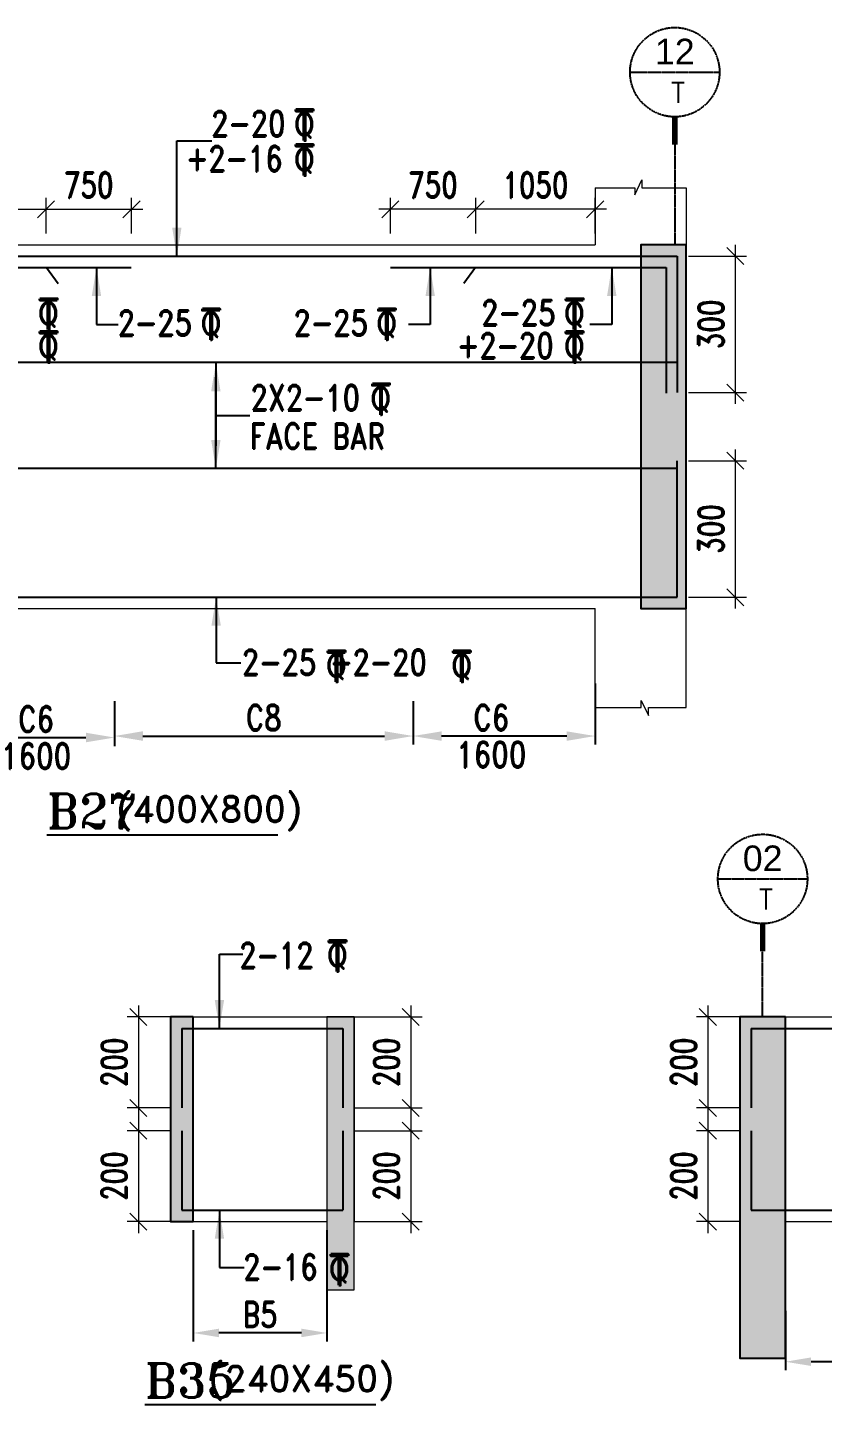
# Model space of a CAD drawing. Header units: millimetres. Extents: x 2061841 to 105821645, y -77612 to 48520811.
# Drawn here: x 2586286 to 2593271, y 16195 to 28305 of the extents above; entities that cross this region are included whole.
import ezdxf
from ezdxf.enums import TextEntityAlignment as Align

# ---------------------------------------------------------------- set-up
doc = ezdxf.new("R2010")
doc.units = ezdxf.units.MM
doc.header["$LTSCALE"] = 10
doc.header["$MEASUREMENT"] = 0
doc.linetypes.add('BASEMENT COLUMN SETTING OUT-PART 2_R4$0$CENTER', pattern=[2, 1.25, -0.25, 0.25, -0.25])
doc.linetypes.add('CENTER', pattern=[2, 1.25, -0.25, 0.25, -0.25])
for name, color, linetype in [('A-Grid-Tower', 8, 'CENTER'), ('BASEMENT COLUMN SETTING OUT-PART 2_R4$0$A-GRID-MAIN', 2, 'BASEMENT COLUMN SETTING OUT-PART 2_R4$0$CENTER'), ('BEAM', 4, 'Continuous'), ('BEAM HATCH', 252, 'Continuous'), ('BEAM STIRRUPS', 3, 'Continuous'), ('LEADER', 3, 'Continuous'), ('REIN', 1, 'Continuous'), ('SHEET', 7, 'Continuous'), ('VIN_BEAM', 4, 'Continuous')]:
    doc.layers.add(name, color=color, linetype=linetype)
doc.layers.add('TEXT', color=2, linetype='Continuous', lineweight=25)
doc.layers.add('VIN_SLAB DIMENSION', color=3, linetype='Continuous', lineweight=13)
doc.styles.add('200', font='romand.shx', dxfattribs={"width": 0.8, "height": 225})
doc.styles.add('BASEMENT COLUMN SETTING OUT-PART 2_R4$0$MAS-TXTL', font='arial.ttf', dxfattribs={"height": 200})
doc.styles.add('BASEMENT COLUMN SETTING OUT-PART 2_R4$0$MAS-TXTS', font='romans.shx', dxfattribs={"width": 0.8, "height": 180})
doc.styles.add('PK', font='romand.shx', dxfattribs={"width": 0.7, "height": 225})
doc.styles.add('PRP 100', font='romand.shx', dxfattribs={"width": 0.75})
doc.styles.add('RD', font='romand.shx', dxfattribs={"width": 0.9, "height": 225})
doc.styles.add('ROMAND', font='romand', dxfattribs={"height": 200})
doc.styles.add('RT', font='romant.shx', dxfattribs={"height": 250})
doc.dimstyles.new('dim', dxfattribs={"dimtxt": 225, "dimasz": 150, "dimexe": 100, "dimexo": 100, "dimgap": 100, "dimtad": 1, "dimdec": 0, "dimlfac": -1, "dimrnd": 5, "dimdsep": 46, "dimtxsty": 'PRP 100', "dimblk": 'OBLIQUE', "dimcen": 1.5, "dimdle": 100, "dimclrd": 3, "dimclre": 3, "dimclrt": 2, "dimadec": 0, "dimazin": 0, "dimtfac": 1, "dimtdec": 0, "dimtix": 1, "dimtmove": 0, "dimatfit": 3, "dimldrblk": 'OBLIQUE', "dimfxl": 200, "dimlwd": -1, "dimlwe": -1, "dimarcsym": 0})
doc.dimstyles.new('GR', dxfattribs={"dimtxt": 225, "dimasz": 100, "dimexe": 50, "dimexo": 50, "dimgap": 40, "dimtad": 1, "dimdec": 0, "dimzin": 0, "dimdsep": 46, "dimtxsty": 'RD', "dimblk1": 'OBLIQUE', "dimblk2": 'OBLIQUE', "dimsah": 1, "dimcen": 0, "dimdle": 100, "dimclrd": 3, "dimclre": 3, "dimclrt": 2, "dimadec": 0, "dimazin": 0, "dimtfac": 1, "dimtdec": 0, "dimtix": 1, "dimtmove": 0, "dimatfit": 3, "dimfxl": 1, "dimtolj": 1, "dimtzin": 0, "dimarcsym": 0})
doc.dimstyles.new('GR2', dxfattribs={"dimtxt": 225, "dimasz": 100, "dimexe": 75, "dimexo": 75, "dimgap": 50, "dimtad": 1, "dimdec": 0, "dimdsep": 46, "dimtxsty": '200', "dimblk1": 'OBLIQUE', "dimblk2": 'OBLIQUE', "dimsah": 1, "dimcen": 50, "dimdle": 75, "dimclrd": 3, "dimclre": 3, "dimclrt": 2, "dimadec": 0, "dimazin": 0, "dimtfac": 1, "dimtdec": 0, "dimtix": 1, "dimtmove": 0, "dimatfit": 3, "dimldrblk": 'OBLIQUE', "dimfxl": 1, "dimtolj": 1, "dimtzin": 0, "dimarcsym": 0})

# ---------------------------------------------------------------- blocks, each defined once
blk = doc.blocks.new('_Oblique')
at = {"color": 0, "linetype": 'ByBlock', "lineweight": -2}
blk.add_line((-0.5, -0.5), (0.5, 0.5), dxfattribs=at)
blk = doc.blocks.new('*D2496')
at = {"layer": 'Defpoints', "color": 0, "transparency": 16777216}
for p in [(2586449, 26707), (2585399, 26395, 0), (2586449, 26395, 0)]:
    blk.add_point(p, dxfattribs=at)
at = {"layer": 'VIN_SLAB DIMENSION', "color": 3, "transparency": 16777216}
for p, q in [((2585399, 26495), (2585399, 26807)), ((2586449, 26495), (2586449, 26807)), ((2585299, 26707), (2586549, 26707))]:
    blk.add_line(p, q, dxfattribs=at)
at = {"layer": 'VIN_SLAB DIMENSION', "color": 3, "transparency": 16777216, "xscale": 150, "yscale": 150, "zscale": 150, "rotation": 180}
blk.add_blockref('_Oblique', (2585399, 26707), dxfattribs=at)
at = {"layer": 'VIN_SLAB DIMENSION', "color": 3, "transparency": 16777216, "xscale": 150, "yscale": 150, "zscale": 150}
blk.add_blockref('_Oblique', (2586449, 26707), dxfattribs=at)
at = {"layer": 'VIN_SLAB DIMENSION', "color": 2, "transparency": 16777216, "insert": (2585924, 26920), "char_height": 225, "attachment_point": 5, "style": 'PRP 100'}
blk.add_mtext('1050', dxfattribs=at)
blk = doc.blocks.new('OBLIQUE')
blk = doc.blocks.new('A$C33BE299A')
at = {"layer": 'SHEET', "color": 4, "style": 'ROMAND'}
for s, height, p in [('T', 170, (-16.2, 0)), ('Q', 125, (-14.4, 26.9))]:
    blk.add_text(s, height=height, dxfattribs=at).set_placement(p)
blk = doc.blocks.new('*D2454')
at = {"layer": 'BEAM STIRRUPS', "color": 3, "lineweight": -2, "ltscale": 0.25, "transparency": 16777216}
for p, q in [((2587742, 17728), (2587742, 16749)), ((2588917, 17728), (2588917, 16749)), ((2588692, 16824), (2587967, 16824))]:
    blk.add_line(p, q, dxfattribs=at)
at = {"layer": 'BEAM STIRRUPS', "color": 3, "linetype": 'Continuous', "ltscale": 0.25, "transparency": 16777216}
for points in [[(2587967, 16862), (2587967, 16787), (2587742, 16824)], [(2588692, 16862), (2588692, 16787), (2588917, 16824)]]:
    blk.add_solid(points, dxfattribs=at)
at = {"layer": 'Defpoints', "color": 0, "linetype": 'Continuous', "ltscale": 0.25, "transparency": 16777216}
for p in [(2587742, 17803, 2), (2588917, 17803, 46), (2587742, 16824)]:
    blk.add_point(p, dxfattribs=at)
at = {"layer": 'BEAM STIRRUPS', "color": 2, "linetype": 'Continuous', "ltscale": 0.25, "transparency": 16777216, "insert": (2588329, 16987), "char_height": 225, "attachment_point": 5, "rotation": 360, "style": '200'}
blk.add_mtext('\\A1;B5', dxfattribs=at)
blk = doc.blocks.new('*D2448')
at = {"layer": 'BEAM STIRRUPS', "color": 3, "lineweight": -2, "ltscale": 0.25, "transparency": 16777216}
for p, q in [((2592946, 17018), (2592946, 16496)), ((2596799, 17010), (2596799, 16496)), ((2596574, 16571), (2593171, 16571))]:
    blk.add_line(p, q, dxfattribs=at)
at = {"layer": 'BEAM STIRRUPS', "color": 3, "linetype": 'Continuous', "ltscale": 0.25, "transparency": 16777216}
for points in [[(2593171, 16609), (2593171, 16534), (2592946, 16571)], [(2596574, 16609), (2596574, 16534), (2596799, 16571)]]:
    blk.add_solid(points, dxfattribs=at)
at = {"layer": 'Defpoints', "color": 0, "linetype": 'Continuous', "ltscale": 0.25, "transparency": 16777216}
for p in [(2592946, 17093, 2), (2596799, 17085, 46), (2592946, 16571)]:
    blk.add_point(p, dxfattribs=at)
at = {"layer": 'BEAM STIRRUPS', "color": 2, "linetype": 'Continuous', "ltscale": 0.25, "transparency": 16777216, "insert": (2594872, 16734), "char_height": 225, "attachment_point": 5, "rotation": 360, "style": '200'}
blk.add_mtext('\\A1;B4', dxfattribs=at)
blk = doc.blocks.new('*D2294')
at = {"layer": 'Defpoints', "color": 0, "transparency": 16777216}
for p in [(2587199, 26707), (2586449, 26395), (2587199, 26395)]:
    blk.add_point(p, dxfattribs=at)
at = {"layer": 'VIN_SLAB DIMENSION', "color": 3, "transparency": 16777216}
for p, q in [((2586449, 26495), (2586449, 26807)), ((2587199, 26495), (2587199, 26807)), ((2586349, 26707), (2587299, 26707))]:
    blk.add_line(p, q, dxfattribs=at)
at = {"layer": 'VIN_SLAB DIMENSION', "color": 3, "transparency": 16777216, "xscale": 150, "yscale": 150, "zscale": 150, "rotation": 180}
blk.add_blockref('_Oblique', (2586449, 26707), dxfattribs=at)
at = {"layer": 'VIN_SLAB DIMENSION', "color": 3, "transparency": 16777216, "xscale": 150, "yscale": 150, "zscale": 150}
blk.add_blockref('_Oblique', (2587199, 26707), dxfattribs=at)
at = {"layer": 'VIN_SLAB DIMENSION', "color": 2, "transparency": 16777216, "insert": (2586824, 26920), "char_height": 225, "attachment_point": 5, "style": 'PRP 100'}
blk.add_mtext('750', dxfattribs=at)
blk = doc.blocks.new('*D2295')
at = {"layer": 'Defpoints', "color": 0, "transparency": 16777216}
for p in [(2590224, 26707), (2590224, 26395, 0), (2591274, 26395, 0)]:
    blk.add_point(p, dxfattribs=at)
at = {"layer": 'VIN_SLAB DIMENSION', "color": 3, "transparency": 16777216}
for p, q in [((2590224, 26495), (2590224, 26807)), ((2591274, 26495), (2591274, 26807)), ((2591374, 26707), (2590124, 26707))]:
    blk.add_line(p, q, dxfattribs=at)
at = {"layer": 'VIN_SLAB DIMENSION', "color": 3, "transparency": 16777216, "xscale": 150, "yscale": 150, "zscale": 150, "rotation": 180}
blk.add_blockref('_Oblique', (2590224, 26707), dxfattribs=at)
at = {"layer": 'VIN_SLAB DIMENSION', "color": 3, "transparency": 16777216, "xscale": 150, "yscale": 150, "zscale": 150}
blk.add_blockref('_Oblique', (2591274, 26707), dxfattribs=at)
at = {"layer": 'VIN_SLAB DIMENSION', "color": 2, "transparency": 16777216, "insert": (2590749, 26920), "char_height": 225, "attachment_point": 5, "style": 'PRP 100'}
blk.add_mtext('1050', dxfattribs=at)
blk = doc.blocks.new('*D2296')
at = {"layer": 'Defpoints', "color": 0, "transparency": 16777216}
for p in [(2589474, 26707), (2589474, 26395), (2590224, 26395)]:
    blk.add_point(p, dxfattribs=at)
at = {"layer": 'VIN_SLAB DIMENSION', "color": 3, "transparency": 16777216}
for p, q in [((2589474, 26495), (2589474, 26807)), ((2590224, 26495), (2590224, 26807)), ((2590324, 26707), (2589374, 26707))]:
    blk.add_line(p, q, dxfattribs=at)
at = {"layer": 'VIN_SLAB DIMENSION', "color": 3, "transparency": 16777216, "xscale": 150, "yscale": 150, "zscale": 150, "rotation": 180}
blk.add_blockref('_Oblique', (2589474, 26707), dxfattribs=at)
at = {"layer": 'VIN_SLAB DIMENSION', "color": 3, "transparency": 16777216, "xscale": 150, "yscale": 150, "zscale": 150}
blk.add_blockref('_Oblique', (2590224, 26707), dxfattribs=at)
at = {"layer": 'VIN_SLAB DIMENSION', "color": 2, "transparency": 16777216, "insert": (2589849, 26920), "char_height": 225, "attachment_point": 5, "style": 'PRP 100'}
blk.add_mtext('750', dxfattribs=at)
blk = doc.blocks.new('*D2297')
at = {"layer": 'BEAM', "color": 3, "lineweight": -2, "transparency": 16777216}
for p, q in [((2585449, 22535), (2585449, 21986)), ((2587049, 22380), (2587049, 21986)), ((2585699, 22061), (2586799, 22061))]:
    blk.add_line(p, q, dxfattribs=at)
at = {"layer": 'BEAM', "color": 3, "transparency": 16777216}
for points in [[(2585699, 22103), (2585699, 22019), (2585449, 22061)], [(2586799, 22103), (2586799, 22019), (2587049, 22061)]]:
    blk.add_solid(points, dxfattribs=at)
at = {"layer": 'Defpoints', "color": 0, "transparency": 16777216}
for p in [(2585449, 22610, 0), (2587049, 22455, 0), (2587049, 22061)]:
    blk.add_point(p, dxfattribs=at)
at = {"layer": 'BEAM', "color": 2, "transparency": 16777216, "char_height": 225, "attachment_point": 5, "style": '200'}
for s, insert in [('\\A1;C6', (2586361, 22223)), ('\\A1;1600', (2586361, 21898))]:
    blk.add_mtext(s, dxfattribs=dict(at, insert=insert))
blk = doc.blocks.new('*D2298')
at = {"layer": 'BEAM', "color": 3, "lineweight": -2, "transparency": 16777216}
for p, q in [((2591274, 22535), (2591274, 21999)), ((2589674, 22380), (2589674, 21999)), ((2591024, 22074), (2589924, 22074))]:
    blk.add_line(p, q, dxfattribs=at)
at = {"layer": 'BEAM', "color": 3, "transparency": 16777216}
for points in [[(2589924, 22115), (2589924, 22032), (2589674, 22074)], [(2591024, 22115), (2591024, 22032), (2591274, 22074)]]:
    blk.add_solid(points, dxfattribs=at)
at = {"layer": 'Defpoints', "color": 0, "transparency": 16777216}
for p in [(2591274, 22610, 0), (2589674, 22455, 0), (2589674, 22074)]:
    blk.add_point(p, dxfattribs=at)
at = {"layer": 'BEAM', "color": 2, "transparency": 16777216, "char_height": 225, "attachment_point": 5, "style": '200'}
for s, insert in [('\\A1;C6', (2590361, 22236)), ('\\A1;1600', (2590361, 21911))]:
    blk.add_mtext(s, dxfattribs=dict(at, insert=insert))
blk = doc.blocks.new('*D2299')
at = {"layer": 'BEAM', "color": 3, "lineweight": -2, "transparency": 16777216}
for p, q in [((2587049, 22305), (2587049, 21999)), ((2589674, 22380), (2589674, 21999)), ((2587299, 22074), (2589424, 22074))]:
    blk.add_line(p, q, dxfattribs=at)
at = {"layer": 'BEAM', "color": 3, "transparency": 16777216}
for points in [[(2587299, 22116), (2587299, 22032), (2587049, 22074)], [(2589424, 22116), (2589424, 22032), (2589674, 22074)]]:
    blk.add_solid(points, dxfattribs=at)
at = {"layer": 'Defpoints', "color": 0, "transparency": 16777216}
for p in [(2589674, 22455, 14), (2587049, 22380), (2589674, 22074)]:
    blk.add_point(p, dxfattribs=at)
at = {"layer": 'BEAM', "color": 2, "transparency": 16777216, "insert": (2588361, 22236), "char_height": 225, "attachment_point": 5, "style": '200'}
blk.add_mtext('\\A1;C8', dxfattribs=at)
blk = doc.blocks.new('BASEMENT COLUMN SETTING OUT-PART 2_R4$0$GRID TARGET1')
blk.add_wipeout([(393, -655), (392, -641), (392, -628), (390, -614), (389, -600), (387, -587), (384, -573), (381, -560), (377, -547), (373, -534), (369, -521), (364, -508), (359, -495), (353, -483), (347, -471), (340, -459), (333, -447), (325, -435), (318, -424), (309, -413), (301, -403), (292, -392), (282, -382), (273, -373), (263, -363), (252, -354), (242, -346), (231, -337), (220, -330), (208, -322), (196, -315), (184, -308), (172, -302), (160, -296), (147, -291), (134, -286), (121, -282), (108, -278), (95, -274), (82, -271), (68, -268), (55, -266), (41, -265), (27, -263), (14, -263), (0, -262), (-14, -263), (-27, -263), (-41, -265), (-55, -266), (-68, -268), (-82, -271), (-95, -274), (-108, -278), (-121, -282), (-134, -286), (-147, -291), (-160, -296), (-172, -302), (-184, -308), (-196, -315), (-208, -322), (-220, -330), (-231, -337), (-242, -346), (-252, -354), (-263, -363), (-273, -373), (-282, -382), (-292, -392), (-301, -403), (-309, -413), (-318, -424), (-325, -435), (-333, -447), (-340, -459), (-347, -471), (-353, -483), (-359, -495), (-364, -508), (-369, -521), (-373, -534), (-377, -547), (-381, -560), (-384, -573), (-387, -587), (-389, -600), (-390, -614), (-392, -628), (-392, -641), (-393, -655), (-392, -669), (-392, -682), (-390, -696), (-389, -710), (-387, -723), (-384, -737), (-381, -750), (-377, -763), (-373, -776), (-369, -789), (-364, -802), (-359, -815), (-353, -827), (-347, -839), (-340, -851), (-333, -863), (-325, -875), (-318, -886), (-309, -897), (-301, -907), (-292, -918), (-282, -928), (-273, -937), (-263, -947), (-252, -956), (-242, -964), (-231, -973), (-220, -981), (-208, -988), (-196, -995), (-184, -1002), (-172, -1008), (-160, -1014), (-147, -1019), (-134, -1024), (-121, -1028), (-108, -1032), (-95, -1036), (-82, -1039), (-68, -1042), (-55, -1044), (-41, -1046), (-27, -1047), (-14, -1047), (0, -1048), (14, -1047), (27, -1047), (41, -1046), (55, -1044), (68, -1042), (82, -1039), (95, -1036), (108, -1032), (121, -1028), (134, -1024), (147, -1019), (160, -1014), (172, -1008), (184, -1002), (196, -995), (208, -988), (220, -981), (231, -973), (242, -964), (252, -956), (263, -947), (273, -937), (282, -928), (292, -918), (301, -907), (309, -897), (318, -886), (325, -875), (333, -863), (340, -851), (347, -839), (353, -827), (359, -815), (364, -802), (369, -789), (373, -776), (377, -763), (381, -750), (384, -737), (387, -723), (389, -710), (390, -696), (392, -682), (392, -669)])
blk.add_line((-393, -655), (393, -655))
at = {"const_width": 48.8}
blk.add_lwpolyline([(0, -1048), (0, -1292)], dxfattribs=at)
blk.add_circle((0, -655), 393)
for tag, height, style, p in [('AS', 225, 'BASEMENT COLUMN SETTING OUT-PART 2_R4$0$MAS-TXTL', (0, -586)), ('REF', 180, 'BASEMENT COLUMN SETTING OUT-PART 2_R4$0$MAS-TXTS', (29, -925))]:
    blk.add_attdef(tag, text='', height=height, dxfattribs=dict(style=style)).set_placement(p, align=Align.CENTER)
blk = doc.blocks.new('*D1514')
at = {"layer": 'Defpoints', "color": 0, "transparency": 16777216}
for p in [(2591994, 26295), (2591994, 25095), (2592505, 25095)]:
    blk.add_point(p, dxfattribs=at)
at = {"layer": 'VIN_SLAB DIMENSION', "color": 3, "transparency": 16777216}
for p, q in [((2592094, 26295), (2592605, 26295)), ((2592505, 26395), (2592505, 24995)), ((2592094, 25095), (2592605, 25095))]:
    blk.add_line(p, q, dxfattribs=at)
at = {"layer": 'VIN_SLAB DIMENSION', "color": 3, "transparency": 16777216, "xscale": 150, "yscale": 150, "zscale": 150}
for p, rotation in [((2592505, 26295), 90), ((2592505, 25095), 270)]:
    blk.add_blockref('_Oblique', p, dxfattribs=dict(at, rotation=rotation))
at = {"layer": 'VIN_SLAB DIMENSION', "color": 2, "transparency": 16777216, "insert": (2592292, 25695), "char_height": 225, "attachment_point": 5, "rotation": 90, "style": 'PRP 100'}
blk.add_mtext('300', dxfattribs=at)
blk = doc.blocks.new('*D1515')
at = {"layer": 'Defpoints', "color": 0, "transparency": 16777216}
for p in [(2591994, 24495), (2591994, 23295), (2592505, 23295)]:
    blk.add_point(p, dxfattribs=at)
at = {"layer": 'VIN_SLAB DIMENSION', "color": 3, "transparency": 16777216}
for p, q in [((2592505, 24595), (2592505, 23195)), ((2592094, 24495), (2592605, 24495)), ((2592094, 23295), (2592605, 23295))]:
    blk.add_line(p, q, dxfattribs=at)
at = {"layer": 'VIN_SLAB DIMENSION', "color": 3, "transparency": 16777216, "xscale": 150, "yscale": 150, "zscale": 150}
for p, rotation in [((2592505, 24495), 90), ((2592505, 23295), 270)]:
    blk.add_blockref('_Oblique', p, dxfattribs=dict(at, rotation=rotation))
at = {"layer": 'VIN_SLAB DIMENSION', "color": 2, "transparency": 16777216, "insert": (2592292, 23895), "char_height": 225, "attachment_point": 5, "rotation": 90, "style": 'PRP 100'}
blk.add_mtext('300', dxfattribs=at)
blk = doc.blocks.new('*D1335')
at = {"layer": 'Defpoints', "color": 0, "transparency": 16777216}
for p in [(2587642, 19603, 52), (2587260, 18803), (2587642, 18803, 51)]:
    blk.add_point(p, dxfattribs=at)
at = {"layer": 'VIN_SLAB DIMENSION', "color": 3, "transparency": 16777216}
for p, q in [((2587260, 19703), (2587260, 18703)), ((2587542, 19603), (2587160, 19603)), ((2587542, 18803), (2587160, 18803))]:
    blk.add_line(p, q, dxfattribs=at)
at = {"layer": 'VIN_SLAB DIMENSION', "color": 3, "transparency": 16777216, "xscale": 150, "yscale": 150, "zscale": 150}
for p, rotation in [((2587260, 19603), 90), ((2587260, 18803), 270)]:
    blk.add_blockref('_Oblique', p, dxfattribs=dict(at, rotation=rotation))
at = {"layer": 'VIN_SLAB DIMENSION', "color": 2, "transparency": 16777216, "insert": (2587047, 19203), "char_height": 225, "attachment_point": 5, "rotation": 90, "style": 'PRP 100'}
blk.add_mtext('200', dxfattribs=at)
blk = doc.blocks.new('*D1336')
at = {"layer": 'Defpoints', "color": 0, "transparency": 16777216}
for p in [(2587642, 18603, 52), (2587260, 17803), (2587642, 17803, 51)]:
    blk.add_point(p, dxfattribs=at)
at = {"layer": 'VIN_SLAB DIMENSION', "color": 3, "transparency": 16777216}
for p, q in [((2587260, 18703), (2587260, 17703)), ((2587542, 18603), (2587160, 18603)), ((2587542, 17803), (2587160, 17803))]:
    blk.add_line(p, q, dxfattribs=at)
at = {"layer": 'VIN_SLAB DIMENSION', "color": 3, "transparency": 16777216, "xscale": 150, "yscale": 150, "zscale": 150}
for p, rotation in [((2587260, 18603), 90), ((2587260, 17803), 270)]:
    blk.add_blockref('_Oblique', p, dxfattribs=dict(at, rotation=rotation))
at = {"layer": 'VIN_SLAB DIMENSION', "color": 2, "transparency": 16777216, "insert": (2587047, 18203), "char_height": 225, "attachment_point": 5, "rotation": 90, "style": 'PRP 100'}
blk.add_mtext('200', dxfattribs=at)
blk = doc.blocks.new('*D1337')
at = {"layer": 'Defpoints', "color": 0, "transparency": 16777216}
for p in [(2589057, 19603, 52), (2589057, 18803, 51), (2589653, 18803)]:
    blk.add_point(p, dxfattribs=at)
at = {"layer": 'VIN_SLAB DIMENSION', "color": 3, "transparency": 16777216}
for p, q in [((2589653, 19703), (2589653, 18703)), ((2589157, 19603), (2589753, 19603)), ((2589157, 18803), (2589753, 18803))]:
    blk.add_line(p, q, dxfattribs=at)
at = {"layer": 'VIN_SLAB DIMENSION', "color": 3, "transparency": 16777216, "xscale": 150, "yscale": 150, "zscale": 150}
for p, rotation in [((2589653, 19603), 90), ((2589653, 18803), 270)]:
    blk.add_blockref('_Oblique', p, dxfattribs=dict(at, rotation=rotation))
at = {"layer": 'VIN_SLAB DIMENSION', "color": 2, "transparency": 16777216, "insert": (2589440, 19203), "char_height": 225, "attachment_point": 5, "rotation": 90, "style": 'PRP 100'}
blk.add_mtext('200', dxfattribs=at)
blk = doc.blocks.new('*D1338')
at = {"layer": 'Defpoints', "color": 0, "transparency": 16777216}
for p in [(2589057, 18603, 52), (2589057, 17803, 51), (2589653, 17803)]:
    blk.add_point(p, dxfattribs=at)
at = {"layer": 'VIN_SLAB DIMENSION', "color": 3, "transparency": 16777216}
for p, q in [((2589653, 18703), (2589653, 17703)), ((2589157, 18603), (2589753, 18603)), ((2589157, 17803), (2589753, 17803))]:
    blk.add_line(p, q, dxfattribs=at)
at = {"layer": 'VIN_SLAB DIMENSION', "color": 3, "transparency": 16777216, "xscale": 150, "yscale": 150, "zscale": 150}
for p, rotation in [((2589653, 18603), 90), ((2589653, 17803), 270)]:
    blk.add_blockref('_Oblique', p, dxfattribs=dict(at, rotation=rotation))
at = {"layer": 'VIN_SLAB DIMENSION', "color": 2, "transparency": 16777216, "insert": (2589440, 18203), "char_height": 225, "attachment_point": 5, "rotation": 90, "style": 'PRP 100'}
blk.add_mtext('200', dxfattribs=at)
blk = doc.blocks.new('*D1339')
at = {"layer": 'Defpoints', "color": 0, "transparency": 16777216}
for p in [(2592646, 19603, 52), (2592264, 18803), (2592646, 18803, 51)]:
    blk.add_point(p, dxfattribs=at)
at = {"layer": 'VIN_SLAB DIMENSION', "color": 3, "transparency": 16777216}
for p, q in [((2592264, 19703), (2592264, 18703)), ((2592546, 19603), (2592164, 19603)), ((2592546, 18803), (2592164, 18803))]:
    blk.add_line(p, q, dxfattribs=at)
at = {"layer": 'VIN_SLAB DIMENSION', "color": 3, "transparency": 16777216, "xscale": 150, "yscale": 150, "zscale": 150}
for p, rotation in [((2592264, 19603), 90), ((2592264, 18803), 270)]:
    blk.add_blockref('_Oblique', p, dxfattribs=dict(at, rotation=rotation))
at = {"layer": 'VIN_SLAB DIMENSION', "color": 2, "transparency": 16777216, "insert": (2592051, 19203), "char_height": 225, "attachment_point": 5, "rotation": 90, "style": 'PRP 100'}
blk.add_mtext('200', dxfattribs=at)
blk = doc.blocks.new('*D1340')
at = {"layer": 'Defpoints', "color": 0, "transparency": 16777216}
for p in [(2592646, 18603, 52), (2592264, 17803), (2592646, 17803, 51)]:
    blk.add_point(p, dxfattribs=at)
at = {"layer": 'VIN_SLAB DIMENSION', "color": 3, "transparency": 16777216}
for p, q in [((2592264, 18703), (2592264, 17703)), ((2592546, 18603), (2592164, 18603)), ((2592546, 17803), (2592164, 17803))]:
    blk.add_line(p, q, dxfattribs=at)
at = {"layer": 'VIN_SLAB DIMENSION', "color": 3, "transparency": 16777216, "xscale": 150, "yscale": 150, "zscale": 150}
for p, rotation in [((2592264, 18603), 90), ((2592264, 17803), 270)]:
    blk.add_blockref('_Oblique', p, dxfattribs=dict(at, rotation=rotation))
at = {"layer": 'VIN_SLAB DIMENSION', "color": 2, "transparency": 16777216, "insert": (2592051, 18203), "char_height": 225, "attachment_point": 5, "rotation": 90, "style": 'PRP 100'}
blk.add_mtext('200', dxfattribs=at)

msp = doc.modelspace()

# ---------------------------------------------------------------- hatches: boundary and pattern name
at = {"layer": 'BEAM HATCH'}
for points in [[(2592073.7, 26395.4), (2591674.9, 26395.4), (2591674.9, 23195.4), (2592073.7, 23195.4)], [(2587741.6, 19603.1), (2587541.6, 19603.1), (2587541.6, 17803.1), (2587741.6, 17803.1)], [(2588916.6, 19603.1), (2588916.6, 17203.1), (2589156.6, 17203.1), (2589156.6, 19603.1)], [(2592945.8, 19603.1), (2592545.8, 19603.1), (2592545.8, 16603.1), (2592945.8, 16603.1)]]:
    msp.add_hatch(color=252, dxfattribs=at).paths.add_polyline_path(points)

# ---------------------------------------------------------------- linework, layer by layer
at = {"layer": 'A-Grid-Tower', "color": 6}
for p, q in [((2591973.7, 27275.8, 0), (2591973.7, 26395.4, 0)), ((2592745.8, 19603.1, 103.1), (2592745.8, 20180.4, 103.1))]:
    msp.add_line(p, q, dxfattribs=at)
at = {"layer": 'BEAM', "lineweight": 13}
for p, q in [((2591273.7, 26895.4, 0), (2591273.7, 26395.4, 0)), ((2591273.7, 26895.4, 0), (2591622, 26895.4, -51.6)), ((2591622, 26834.4, -51.6), (2591685.1, 26966, -51.6)), ((2591622, 26895.4, -51.6), (2591622, 26834.4, -51.6)), ((2591685.1, 26966, -51.6), (2591685.1, 26895.4, -51.6)), ((2591685.1, 26895.4, -51.6), (2592073.7, 26895.4, 51.6)), ((2592073.7, 26895.4, 0), (2592073.7, 26395.4, 0)), ((2585399.3, 26395.4, 0), (2591273.7, 26395.4, 0)), ((2592073.7, 22326.4, 51.6), (2592073.7, 26395.4, 0)), ((2585448.7, 23195.4, 51.6), (2591273.7, 23195.4, 0)), ((2591273.7, 22326.4, 0), (2591273.7, 23195.4, 0)), ((2591273.7, 22326.4, 0), (2591679.4, 22326.4, -51.6)), ((2591679.4, 22326.4, -51.6), (2591679.4, 22387.3, -51.6)), ((2591679.4, 22387.3, -51.6), (2591742.5, 22255.7, -51.6)), ((2591742.5, 22326.4, -51.6), (2592073.7, 22326.4, 51.6)), ((2591742.5, 22255.7, -51.6), (2591742.5, 22326.4, -51.6)), ((2587541.6, 19603.1, 103.1), (2587541.6, 17803.1, 103.1)), ((2587541.6, 19603.1, 103.1), (2589156.6, 19603.1, 103.1)), ((2589156.6, 19603.1, 103.1), (2589156.6, 17803.1, 103.1)), ((2592545.8, 19603.1, 103.1), (2592545.8, 17803.1, 103.1)), ((2592545.8, 19603.1, 103.1), (2597395.8, 19603.1, 103.1)), ((2587741.6, 17803.1, 103.1), (2588916.6, 17803.1, 103.1)), ((2592945.8, 17803.1, 103.1), (2596798.9, 17803.1, 103.1))]:
    msp.add_line(p, q, dxfattribs=at)
at = {"layer": 'BEAM', "lineweight": 13, "elevation": 103.1}
msp.add_lwpolyline([(2588916.6, 19603.1), (2588916.6, 17203.1), (2589156.6, 17203.1), (2589156.6, 19603.1), (2588916.6, 19603.1), (2588916.6, 19603.1)], dxfattribs=at)
at = {"layer": 'LEADER', "color": 3}
msp.add_line((2587940.5, 24893.1, 51.6), (2588238.4, 24893.1, 51.6), dxfattribs=at)
at = {"layer": 'REIN'}
for p, q in [((2584797.9, 26295.4, 51.6), (2588588.5, 26295.4, 51.6)), ((2588588.5, 26295.4, 51.6), (2591993.9, 26295.4, 0)), ((2591993.9, 26295.4, 0), (2591993.9, 25095.4, 0)), ((2584876.3, 26195.4, 51.6), (2587196.7, 26195.4, 0)), ((2586451.8, 26195.4, 16.8), (2586554.7, 26055.1, 16.8)), ((2589474.4, 26195.4, 0), (2591897.8, 26195.4, 0)), ((2590221.2, 26195.4, 16.8), (2590118.4, 26055.1, 16.8)), ((2591897.8, 26195.4, 0), (2591897.8, 25088.6, 0)), ((2584913.9, 25362.1, 51.6), (2591993.9, 25362.1, -0.5)), ((2591993.9, 23295.4, 0), (2591993.9, 24495.4, 0)), ((2585135.1, 24428.7, 51.6), (2591993.9, 24428.7, -0.2)), ((2584797.9, 23295.4, 51.6), (2591993.9, 23295.4, 0)), ((2587641.6, 19503.1, 103.1), (2589056.6, 19503.1, 103.1)), ((2587641.6, 19503.1, 103.1), (2587641.6, 18803.1, 103.1)), ((2589056.6, 19503.1, 103.1), (2589056.6, 18803.1, 103.1)), ((2592645.8, 19503.1, 103.1), (2597295.8, 19503.1, 103.1)), ((2592645.8, 19503.1, 103.1), (2592645.8, 18803.1, 103.1)), ((2587641.6, 18603.1, 103.1), (2587641.6, 17903.1, 103.1)), ((2589056.6, 18603.1, 103.1), (2589056.6, 17903.1, 103.1)), ((2592645.8, 18603.1, 103.1), (2592645.8, 17903.1, 103.1)), ((2587641.6, 17903.1, 103.1), (2589056.6, 17903.1, 103.1)), ((2592645.8, 17903.1, 103.1), (2597295.8, 17903.1, 103.1))]:
    msp.add_line(p, q, dxfattribs=at)
at = {"layer": 'VIN_BEAM'}
for points, elevation in [([(2592073.7, 26395.4), (2591674.9, 26395.4), (2591674.9, 23195.4), (2592073.7, 23195.4)], 0), ([(2587741.6, 19603.1), (2587541.6, 19603.1), (2587541.6, 17803.1), (2587741.6, 17803.1)], 103.1), ([(2592945.8, 19603.1), (2592545.8, 19603.1), (2592545.8, 16603.1), (2592945.8, 16603.1)], 103.1)]:
    msp.add_lwpolyline(points, close=True, dxfattribs=dict(at, elevation=elevation))

# ---------------------------------------------------------------- block references
at = {"layer": 'TEXT', "color": 1, "xscale": 1.600000001490116, "yscale": 1.600000001490116, "zscale": 1.600000001490116}
for p in [(2588647.1, 27311.4, 243709.9), (2588647.1, 27003.1, 243709.9), (2586397.4, 25648.6, 243709.9), (2591020.2, 25648.6, 243709.9), (2587825.5, 25559, 243709.9), (2589371.2, 25559, 243709.9), (2586397.4, 25359, 243709.9), (2591020.2, 25359, 243709.9), (2589318.7, 24900.2, 243709.9), (2588928.1, 22550.3, 243709.9), (2590029.4, 22550.3, 243709.9)]:
    msp.add_blockref('A$C33BE299A', p, dxfattribs=at)
at = {"layer": 'TEXT', "color": 2, "xscale": 1.600000001490116, "yscale": 1.600000001490116, "zscale": 1.600000001490116}
for p in [(2588937.1, 20003.2, 243761.1), (2588954.2, 17243.7, 243761.1)]:
    msp.add_blockref('A$C33BE299A', p, dxfattribs=at)

# ---------------------------------------------------------------- texts
at = {"layer": 'TEXT', "color": 2, "style": 'PK', "width": 0.8}
for s, p in [('2-20', (2587897.9, 27347.3, 51.6)), ('+2-16', (2587679.6, 27039.1, 51.6)), ('2-25', (2587076.3, 25594.9, 51.6)), ('2-25', (2588622, 25594.9, 51.6)), ('2-25', (2590271, 25684.5, 51.6)), ('+2-20', (2590061.3, 25394.9, 51.6)), ('2X2-10', (2588244.5, 24936.8, 51.6)), ('FACE BAR', (2588238.4, 24600.7, 51.6)), ('2-12', (2588144.4, 20033.4, 102.9))]:
    msp.add_text(s, height=225, dxfattribs=at).set_placement(p)
for s, p in [('2-25 +2-20', (2588168, 22609.8, 51.6)), ('2-16', (2588179.6, 17292.6, 103.1))]:
    msp.add_text(s, height=225, rotation=0, dxfattribs=at).set_placement(p)
at = {"layer": 'TEXT', "color": 1, "style": 'RT'}
for s, p in [('%%UB27      ', (2587470.4, 21414.5, 51.6)), ('%%UB35      ', (2588332.2, 16405.3, 103.1))]:
    msp.add_text(s, height=300, dxfattribs=at).set_placement(p, align=Align.MIDDLE_CENTER)
at = {"layer": 'TEXT', "color": 2, "style": 'RD'}
for s, p in [('(400X800)', (2587071.6, 21320.4, 51.6)), ('(240X450)', (2587881.8, 16311.3, 103.1))]:
    msp.add_text(s, height=225, dxfattribs=at).set_placement(p)

# ---------------------------------------------------------------- dimensions: what is measured, and where the dimension line sits
at = {"layer": 'BEAM'}
dim = msp.add_linear_dim(base=(2587048.7, 22060.9, 51.6), p1=(2585448.7, 22610.1, 51.6), p2=(2587048.7, 22455.1, 51.6), text='C6\\X1600', dimstyle='GR2', override={"dimasz": 250, "dimtxsty": '200', "dimldrblk": 'OBLIQUE'}, dxfattribs=at)
dim.commit()
dim.dimension.update_dxf_attribs({"geometry": '*D2297', "text_midpoint": (2586361.5, 22060.9, 51.6), "dimtype": 160})
dim = msp.add_linear_dim(base=(2589673.7, 22073.6, 0), p1=(2591273.7, 22610.4, 0), p2=(2589673.7, 22455.1, 0), angle=180, text='C6\\X1600', dimstyle='GR2', override={"dimasz": 250, "dimtxsty": '200', "dimldrblk": 'OBLIQUE'}, dxfattribs=at)
dim.commit()
dim.dimension.update_dxf_attribs({"geometry": '*D2298', "text_midpoint": (2590361, 22073.6, 0), "dimtype": 160})
dim = msp.add_linear_dim(base=(2589673.7, 22074, 51.6), p1=(2587048.7, 22380.1, 51.6), p2=(2589673.7, 22455.1, 65.6), text='C8', dimstyle='GR2', override={"dimasz": 250, "dimtxsty": '200', "dimldrblk": 'OBLIQUE'}, dxfattribs=at)
dim.commit()
dim.dimension.update_dxf_attribs({"geometry": '*D2299', "text_midpoint": (2588361.2, 22236.5, 51.6)})
at = {"layer": 'BEAM STIRRUPS', "linetype": 'Continuous', "ltscale": 0.25}
for base, p1, p2, text, picture, middle in [((2587741.6, 16824.3, 103.1), (2588916.6, 17803.1, 149.6), (2587741.6, 17803.1, 104.8), 'B5', '*D2454', (2588329.1, 16824.3, 103.1)), ((2592945.8, 16571.3, 103.1), (2596798.9, 17085.2, 149.6), (2592945.8, 17093.4, 104.8), 'B4', '*D2448', (2594872.4, 16571.3, 103.1))]:
    dim = msp.add_linear_dim(base=base, p1=p1, p2=p2, angle=179.99996, text=text, dimstyle='GR2', override={"dimasz": 225, "dimtxsty": '200', "dimfxl": 3, "dimarcsym": 2}, dxfattribs=at)
    dim.commit()
    dim.dimension.update_dxf_attribs({"geometry": picture, "text_midpoint": middle, "dimtype": 160})
at = {"layer": 'VIN_SLAB DIMENSION'}
dim = msp.add_linear_dim(base=(2586449.3, 26707.1, 0), p1=(2585399.3, 26395.4, 0), p2=(2586449.3, 26395.4, 0), dimstyle='dim', dxfattribs=at)
dim.commit()
dim.dimension.update_dxf_attribs({"geometry": '*D2496', "text_midpoint": (2585924.3, 26919.6, 0)})
dim = msp.add_linear_dim(base=(2587199.3, 26707.1), p1=(2586449.3, 26395.4), p2=(2587199.3, 26395.4), dimstyle='dim', override={"dimtxsty": 'PRP 100', "dimldrblk": 'OBLIQUE'}, dxfattribs=at)
dim.commit()
dim.dimension.update_dxf_attribs({"geometry": '*D2294', "text_midpoint": (2586824.3, 26919.6)})
dim = msp.add_linear_dim(base=(2589473.7, 26707.1, 0), p1=(2590223.7, 26395.4, 0), p2=(2589473.7, 26395.4, 0), angle=180, dimstyle='dim', override={"dimtxsty": 'PRP 100', "dimldrblk": 'OBLIQUE'}, dxfattribs=at)
dim.commit()
dim.dimension.update_dxf_attribs({"geometry": '*D2296', "text_midpoint": (2589848.7, 26919.6, 0)})
dim = msp.add_linear_dim(base=(2590223.7, 26707.1, 0), p1=(2591273.7, 26395.4, 0), p2=(2590223.7, 26395.4, 0), angle=180, dimstyle='dim', dxfattribs=at)
dim.commit()
dim.dimension.update_dxf_attribs({"geometry": '*D2295', "text_midpoint": (2590748.7, 26919.6, 0)})
for base, p1, p2, picture, middle in [((2592504.5, 25095.4, 0), (2591993.9, 26295.4, 0), (2591993.9, 25095.4, 0), '*D1514', (2592292, 25695.4, 0)), ((2592504.5, 23295.4, 0), (2591993.9, 24495.4, 0), (2591993.9, 23295.4, 0), '*D1515', (2592292, 23895.4, 0))]:
    dim = msp.add_linear_dim(base=base, p1=p1, p2=p2, angle=90, text='300', dimstyle='dim', override={"dimtxsty": 'PRP 100', "dimldrblk": 'OBLIQUE'}, dxfattribs=at)
    dim.commit()
    dim.dimension.update_dxf_attribs({"geometry": picture, "text_midpoint": middle})
for base, p1, p2, picture, middle in [((2587259.7, 18803.1, 103.1), (2587641.6, 19603.1, 154.7), (2587641.6, 18803.1, 154.3), '*D1335', (2587047.2, 19203.1, 103.1)), ((2589652.9, 18803.1, 103.1), (2589056.6, 19603.1, 154.7), (2589056.6, 18803.1, 154.3), '*D1337', (2589440.4, 19203.1, 103.1)), ((2592264, 18803.1, 103.1), (2592645.8, 19603.1, 154.7), (2592645.8, 18803.1, 154.3), '*D1339', (2592051.5, 19203.1, 103.1)), ((2587259.7, 17803.1, 103.1), (2587641.6, 18603.1, 154.7), (2587641.6, 17803.1, 154.3), '*D1336', (2587047.2, 18203.1, 103.1)), ((2589652.9, 17803.1, 103.1), (2589056.6, 18603.1, 154.7), (2589056.6, 17803.1, 154.3), '*D1338', (2589440.4, 18203.1, 103.1)), ((2592264, 17803.1, 103.1), (2592645.8, 18603.1, 154.7), (2592645.8, 17803.1, 154.3), '*D1340', (2592051.5, 18203.1, 103.1))]:
    dim = msp.add_linear_dim(base=base, p1=p1, p2=p2, angle=90, text='200', dimstyle='dim', dxfattribs=at)
    dim.commit()
    dim.dimension.update_dxf_attribs({"geometry": picture, "text_midpoint": middle})

# ---------------------------------------------------------------- leaders
at = {"layer": 'LEADER', "color": 3}
for points in [[(2587597.7, 26295.1, 51.6), (2587597.7, 27308.1, 51.6), (2587905.1, 27308.1, 51.6)], [(2586891.5, 26195.4, 51.6), (2586891.5, 25692.6, 51.6), (2587083.5, 25692.6, 51.6)], [(2589823.9, 26195.4, 51.6), (2589824.5, 25692.6, 51.6), (2589632.5, 25692.6, 51.6)], [(2591419.6, 26195.4, 51.6), (2591420.2, 25692.6, 51.6), (2591228.3, 25692.6, 51.6)], [(2587940.5, 25356.9, 51.6), (2587940.5, 24626.1, 51.6)], [(2587940.5, 24426.9, 51.6), (2587940.5, 25229.8, 51.6)], [(2587943.1, 23295.4, 51.6), (2587943.1, 22718.2, 51.6), (2588161.1, 22718.2, 51.6)], [(2587972, 19502.7, 103.1), (2587972, 20156, 103.1), (2588177.6, 20156, 103.1)], [(2587972, 17903.1, 103.1), (2587972, 17399.9, 103.1), (2588190, 17399.9, 103.1)]]:
    msp.add_leader(points, dimstyle='GR', override={"dimasz": 250}, dxfattribs=at)

# ---------------------------------------------------------------- next in the draw order: block references
at = {"layer": 'BASEMENT COLUMN SETTING OUT-PART 2_R4$0$A-GRID-MAIN', "color": 240, "true_color": 0xed1f24}
for p, values in [((2591973.7, 28567.6, 0), {'REF': 'T', 'AS': '12'}), ((2592745.8, 21472.2, 103.1), {'REF': 'T', 'AS': '02'})]:
    msp.add_blockref('BASEMENT COLUMN SETTING OUT-PART 2_R4$0$GRID TARGET1', p, dxfattribs=at).add_auto_attribs(values)

doc.saveas('drawing.dxf')
